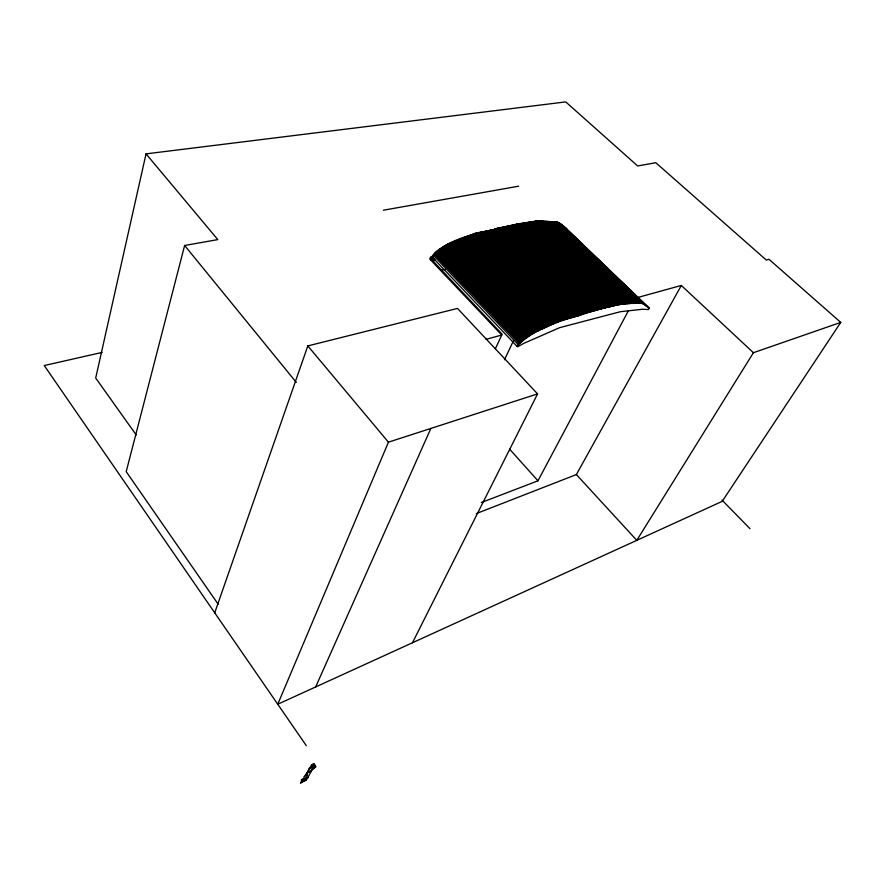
<?xml version="1.0" encoding="UTF-8"?>
<svg xmlns="http://www.w3.org/2000/svg" width="885" height="885" viewBox="0 0 885 885"><rect width="100%" height="100%" fill="white"/><g stroke="black" fill="none" stroke-linecap="round" stroke-linejoin="round"><path stroke-width="1.33" d="M307.416 777.738L305.812 780.249L306.575 777.904L305.48 778.778L305.059 780.647M309.927 767.494C303.179 780.736 307.67 769.961 312.715 765.58M301.431 779.917C304.363 776.964 302.703 781.201 301.387 780.017M305.48 780.382L307.571 778.103L311.675 770.381L315.923 766.653L315.082 765.16L313.81 765.381M214.723 612.818L307.814 345.913L457.501 308.411L537.571 393.891L388.438 442.168L277.757 704.25L722.182 501.364L840.75 322.394L768.999 259.305L766.31 260.046L655.796 162.718L637.654 165.96L565.747 101.897L146.036 153.868L95.702 378.039L136.235 434.966M146.036 153.868L217.81 239.603L184.633 245.488L126.201 471.65L218.208 604.267M301.818 781.057L300.48 783.103L302.559 781.035M486.075 339.353L501.751 335.028L430.674 259.98L434.701 254.183M315.646 686.959L430.862 428.428M495.346 348.834L502.127 334.209L430.652 258.453C445.277 239.813 471.417 234.602 493.465 229.635L517.094 224.016L537.726 220.874L556.82 222.013L641.315 303.256L643.882 304.053L649.313 308.212L648.583 309.54L642.753 309.241L620.816 311.653A82.394 33.309 -43.9 0 0 619.157 312.029L559.619 327.671L524.705 342.982A4.89 2.179 -43.6 0 0 522.559 344.077L517.581 346.765L516.94 346.256L431.703 256.495L430.53 257.104L429.69 259.183L433.738 258.32M301.475 780.647L301.542 781.676M309.241 768.656L308.5 769.673M310.292 767.306L311.62 766.2L310.657 767.616M307.372 773.767C307.615 777.34 304.396 778.048 306.984 774.862M312.239 764.64L311.077 765.58L314.23 763.578L311.044 768.025L313.578 764.728M306.641 778.059L305.657 779.552M504.483 359.764L513.3 341.079M307.095 773.258C311.354 771.078 313.865 767.992 314.883 765.138M315.37 767.328L314.263 767.406M412.465 642.753L537.571 393.891M481.307 502.558L537.969 480.798L628.228 311.077M476.34 513.577L576.378 474.559L681.306 285.457L753.423 352.706L840.75 322.394M753.423 352.706L636.791 540.348L576.378 474.559M306.575 778.269L305.535 778.955M303.71 780.957L305.834 779.165M516.94 346.256C533.29 329.364 557.141 321.697 579.277 315.491C599.3 308.942 620.064 302.25 641.315 303.256M306.664 773.302L303.898 776.964L304.374 779.11M565.891 228.806L565.626 227.876M307.803 777.661L307.438 778.302M310.414 771.056L310.801 771.123M313.854 766.974L311.863 769.673M306.619 778.346L305.635 779.154M305.557 779.652L304.329 780.47L305.856 779.475M306.608 777.97L305.502 778.877L307.825 777.55M305.679 779.375L306.321 778.734M305.878 779.375L305.137 779.84M303.854 780.935L302.969 781.499L304.849 780.636M311.608 764.994C316.542 763.169 311.243 764.032 311.62 766.2M305.679 780.128L302.305 782.03L303.079 781.411M301.132 782.738L302.449 781.997M311.376 770.846L310.458 772.362M435.508 253.508L436.117 253.221M636.392 297.858L681.306 285.457M303.212 779.099L304.307 778.977M102.14 352.418L44.25 365.538L306.321 745.679M441.184 270.246L445.21 269.35M431.006 259.15L433.694 258.575M430.674 259.98L434.712 259.117M432.776 260.843L435.475 260.267M383.327 210.221L518.654 186.204M556.82 222.013L560.559 223.772L646.603 306.343M313.124 765.945L313.589 765.248M313.854 767.926L314.507 768.014M562.827 225.874L562.207 225.078L567.285 229.691L560.559 223.772M431.703 256.495L432.422 257.081M564.044 226.46L649.313 308.212M563.513 226.14L647.643 306.807M561.577 224.591L647.123 306.619M559.32 222.943L644.49 304.562M558.778 222.655L643.384 303.798M558.468 222.478L642.864 303.566M558.169 222.467L642.576 303.577M557.816 222.367L642.244 303.511M557.174 222.102L641.902 303.378M556.565 221.847L641.072 303.113M556.134 221.881L640.651 303.168M555.714 221.814L640.264 303.146M555.315 221.759L639.877 303.113M554.718 221.726L639.313 303.135M554.087 221.715L638.693 303.179M553.247 221.803L637.875 303.323M552.362 221.814L637.023 303.4M551.499 221.803L636.193 303.455M550.702 221.715L635.419 303.433M549.895 221.704L634.645 303.489M549.165 221.604L633.948 303.444M548.578 221.582L633.383 303.466M548.014 221.538L632.841 303.478M547.594 221.482L632.443 303.444M547.096 221.449L631.956 303.455M546.653 221.394L631.536 303.433M546.045 221.383L630.95 303.478M545.492 221.438L630.408 303.566M544.961 221.394L629.899 303.566M544.363 221.361L629.323 303.588M543.866 221.327L628.837 303.588M543.169 221.316L628.162 303.632M542.804 221.261L627.819 303.599M542.472 221.261L627.509 303.632M542.062 221.139L627.122 303.544M541.697 221.095L626.768 303.533M541.288 221.15L626.37 303.61M540.945 221.173L626.038 303.666M540.558 221.117L625.662 303.644M540.127 221.15L625.241 303.71M539.584 221.128L624.721 303.721M539.231 221.062L624.379 303.688M538.921 220.996L624.091 303.644M538.368 221.062L623.549 303.754M538.08 220.984L623.272 303.71M537.726 220.874L622.94 303.621M537.306 220.962L622.531 303.732M536.874 221.04L622.111 303.843M536.454 221.117L621.69 303.953M536.022 221.195L621.27 304.064M535.591 221.272L620.839 304.174M535.148 221.35L620.407 304.285M534.706 221.416L619.976 304.385M534.252 221.482L619.533 304.473M533.666 221.56L618.958 304.606M533.279 221.538L618.582 304.606M532.881 221.527L618.195 304.617M532.427 221.604L617.752 304.739M531.973 221.692L617.31 304.86M531.442 221.803L616.779 305.004M530.989 221.892L616.336 305.126M530.524 221.98L615.871 305.248M529.982 222.08L615.341 305.391M529.451 222.19L614.809 305.524M528.931 222.29L614.301 305.668M528.489 222.378L613.869 305.779M528.046 222.456L613.427 305.9M527.604 222.544L612.995 306.011M527.073 222.644L612.464 306.155M526.619 222.732L612.033 306.276M526.243 222.81L611.657 306.376M525.624 222.92L611.048 306.531M525.115 223.02L610.539 306.664M524.75 223.086L610.185 306.752M524.23 223.175L609.665 306.885M523.787 223.241L609.234 306.984M523.4 223.297L608.858 307.073M522.814 223.319L608.294 307.139M522.294 223.418L607.774 307.272M521.929 223.496L607.409 307.372M521.387 223.595L606.889 307.504M520.878 223.695L606.38 307.648M520.446 223.772L605.959 307.748M520.015 223.85L605.528 307.858M519.595 223.916L605.108 307.958M519.163 223.982L604.698 308.057M518.743 224.027L604.278 308.135M518.322 224.071L603.869 308.201M517.924 224.049L603.493 308.212M517.493 223.971L603.072 308.168M517.094 224.016L602.674 308.245M516.63 224.37L602.198 308.633M516.198 224.458L601.778 308.743M515.756 224.547L601.346 308.854M515.313 224.624L600.904 308.976M514.937 224.702L600.539 309.075M514.395 224.812L599.997 309.219M513.875 224.912L599.477 309.363M513.422 225L599.045 309.473M512.979 225.078L598.603 309.595M512.515 225.177L598.149 309.717M512.05 225.266L597.685 309.838M511.574 225.354L597.209 309.971M510.944 225.476L596.59 310.137M510.424 225.575L596.081 310.27M510.048 225.653L595.716 310.37M509.517 225.752L595.196 310.513M509.129 225.83L594.808 310.613M508.576 225.941L594.255 310.757M508.09 226.029L593.78 310.889M507.514 226.14L593.216 311.033M506.961 226.25L592.662 311.188M506.419 226.361L592.12 311.332M505.877 226.46L591.6 311.476M505.435 226.549L591.158 311.586M504.97 226.637L590.704 311.708M504.505 226.726L590.24 311.841M504.007 226.825L589.753 311.962M503.488 226.925L589.233 312.106M502.923 227.036L588.68 312.261M502.237 227.168L588.005 312.438M501.397 227.334L587.164 312.659M500.622 227.489L586.412 312.87M499.726 227.666L585.527 313.113M499.018 227.81L584.83 313.312M498.2 227.987L584.011 313.533M497.647 228.109L583.469 313.699M497.182 228.23L583.005 313.854M496.706 228.363L582.529 314.02M496.12 228.607L581.932 314.297M495.688 228.806L581.5 314.529M495.113 228.961L580.936 314.717M494.626 229.093L580.449 314.883M494.107 229.326L579.918 315.148M493.465 229.635L579.277 315.491M492.945 229.735L578.757 315.635M492.558 229.812L578.381 315.735M492.016 229.912L577.839 315.879M491.617 229.989L577.451 315.989M490.987 230.111L576.832 316.155M490.533 230.2L576.378 316.277M490.08 230.288L575.925 316.399M489.604 230.388L575.46 316.52M489.128 230.476L574.996 316.653M488.642 230.576L574.509 316.775M488 230.697L573.878 316.952M487.547 230.786L573.425 317.073M487.082 230.874L572.971 317.195M486.551 230.974L572.44 317.328M486.097 231.062L571.998 317.449M485.655 231.151L571.555 317.571M485.257 231.228L571.168 317.671M484.692 231.339L570.615 317.826M484.294 231.416L570.206 317.936M483.641 231.549L569.575 318.102M483.099 231.649L569.033 318.246M482.657 231.737L568.59 318.368M482.192 231.826L568.137 318.489M481.728 231.914L567.672 318.611M481.329 231.992L567.285 318.722M480.688 232.124L566.643 318.888M480.223 232.213L566.19 319.009M479.758 232.301L565.725 319.142M479.216 232.401L565.194 319.275M478.774 232.489L564.752 319.397M478.32 232.589L564.309 319.518M477.922 232.666L563.922 319.629M477.435 232.766L563.435 319.762M476.86 232.877L562.871 319.916M476.296 232.998L562.307 320.082M475.831 233.109L561.842 320.215M475.334 233.231L561.356 320.381M474.747 233.386L560.769 320.569M474.316 233.529L560.338 320.746M473.729 233.784L559.74 321.045M472.911 234.082L558.922 321.399M472.358 234.326L558.369 321.675M471.805 234.569L557.804 321.952M471.141 234.757L557.152 322.173M470.632 234.99L556.621 322.45M470.101 235.233L556.09 322.715M469.57 235.465L555.559 322.981M469.15 235.587L555.138 323.136M468.453 235.852L554.441 323.445M467.944 236.074L553.933 323.7M467.479 236.207L553.457 323.866M466.959 236.428L552.937 324.12M466.539 236.572L552.517 324.286M465.997 236.804L551.963 324.563M465.41 236.981L551.377 324.773M721.994 500.091L750.004 528.699M464.758 237.324L550.713 325.16M464.282 237.457L550.238 325.326M463.862 237.6L549.828 325.492M463.209 237.954L549.154 325.89M462.722 238.098L548.678 326.056M462.191 238.342L548.136 326.333M461.671 238.574L547.605 326.598M461.173 238.718L547.118 326.775M460.631 238.961L546.565 327.052M460.1 239.193L546.034 327.328M459.525 239.37L545.448 327.538M459.005 239.603L544.928 327.804M458.552 239.835L544.463 328.058M457.943 240.078L543.855 328.346M457.468 240.222L543.379 328.523M456.948 240.454L542.848 328.789M456.494 240.665L542.394 329.032M455.963 240.82L541.863 329.22M455.399 241.063L541.288 329.497M454.846 241.229L540.735 329.696M454.016 241.539L539.905 330.061M453.474 241.782L539.363 330.337M452.932 242.025L538.81 330.614M452.301 242.269L538.18 330.901M451.87 242.401L537.748 331.056M451.317 242.567L537.195 331.267M450.642 242.855L536.509 331.598M449.967 243.143L535.834 331.93M449.248 243.43L535.104 332.262M448.717 243.696L534.573 332.561M448.186 243.95L534.031 332.849M447.688 244.127L533.522 333.059M447.213 244.404L533.047 333.357M446.604 244.78L532.416 333.767M445.974 245.068L531.774 334.099M445.432 245.344L531.232 334.408M444.901 245.632L530.69 334.729M444.358 245.919L530.137 335.05M443.839 246.229L529.606 335.393M443.418 246.594L529.164 335.78M442.777 246.926L528.522 336.145M442.29 247.313L528.002 336.565M441.703 247.711L527.405 336.986M441.173 248.01L526.863 337.318M440.752 248.375L526.42 337.705M440.177 248.685L525.834 338.048M439.535 249.028L525.181 338.424M438.96 249.448L524.584 338.878M438.462 249.847L524.064 339.298M437.931 250.178L523.522 339.663M437.444 250.599L523.013 340.106M436.88 251.03L522.427 340.57M436.416 251.451L521.94 341.013M435.951 251.871L521.442 341.455M435.497 252.291L520.966 341.898M435.055 252.712L520.513 342.329M434.579 253.176L520.004 342.827M434.258 253.608L519.65 343.269M434.015 253.94L519.395 343.601M432.986 254.957L518.3 344.663M509.66 449.215L537.969 480.798M307.814 345.913L388.438 442.168M184.633 245.488L296.309 382.397M304.307 779.176L306.708 777.484L304.307 779.176"/></g></svg>
